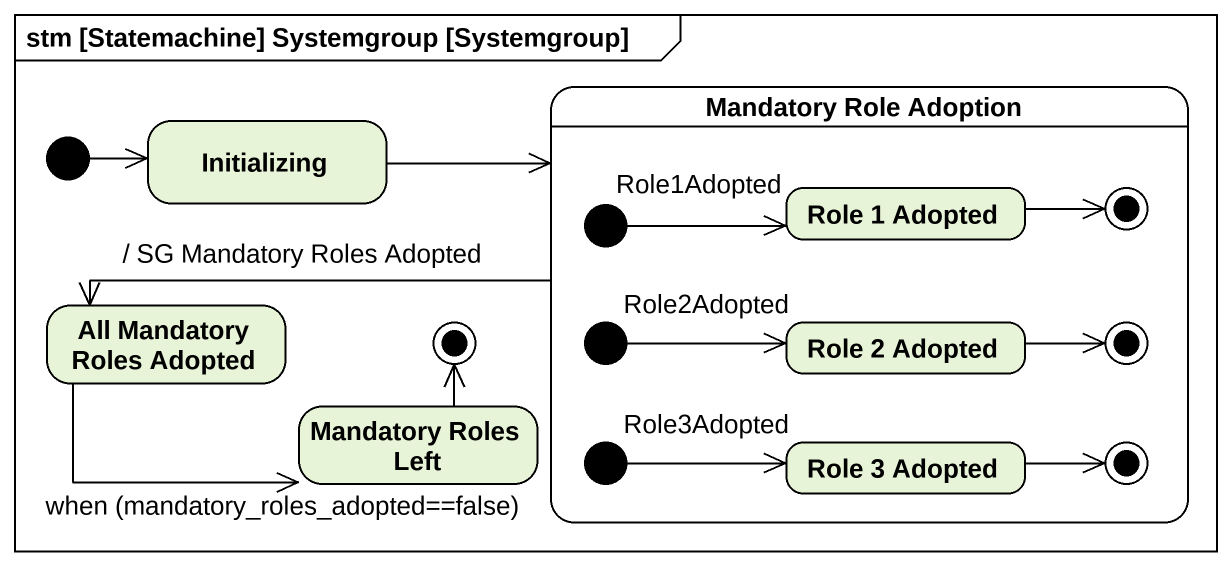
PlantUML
@startuml
mainframe stm [Statemachine] Systemgroup [Systemgroup]
hide empty description
state Initializing
state "Mandatory Role Adoption" as Mandatory_Role_Adoption {
  state initial2 <<start>>
  state "Role 1 Adopted" as Role_1_Adopted
  state final1 <<end>>
  state initial3 <<start>>
  state "Role 2 Adopted" as Role_2_Adopted
  state final3 <<end>>
  state initial4 <<start>>
  state "Role 3 Adopted" as Role_3_Adopted
  state final4 <<end>>
}
state "All Mandatory Roles Adopted" as All_Mandatory_Roles_Adopted
state "Mandatory Roles Left" as Mandatory_Roles_Left
[*] -right-> Initializing
Initializing -right-> Mandatory_Role_Adoption
Mandatory_Role_Adoption -left-> All_Mandatory_Roles_Adopted : / SG Mandatory Roles Adopted
initial2 -right-> Role_1_Adopted : Role1Adopted
Role_1_Adopted -right-> final1
All_Mandatory_Roles_Adopted -right-> Mandatory_Roles_Left : when (mandatory_roles_adopted==false)
initial3 -right-> Role_2_Adopted : Role2Adopted
Role_2_Adopted -right-> final3
initial4 -right-> Role_3_Adopted : Role3Adopted
Role_3_Adopted -right-> final4
Mandatory_Roles_Left -up-> [*]
@enduml
